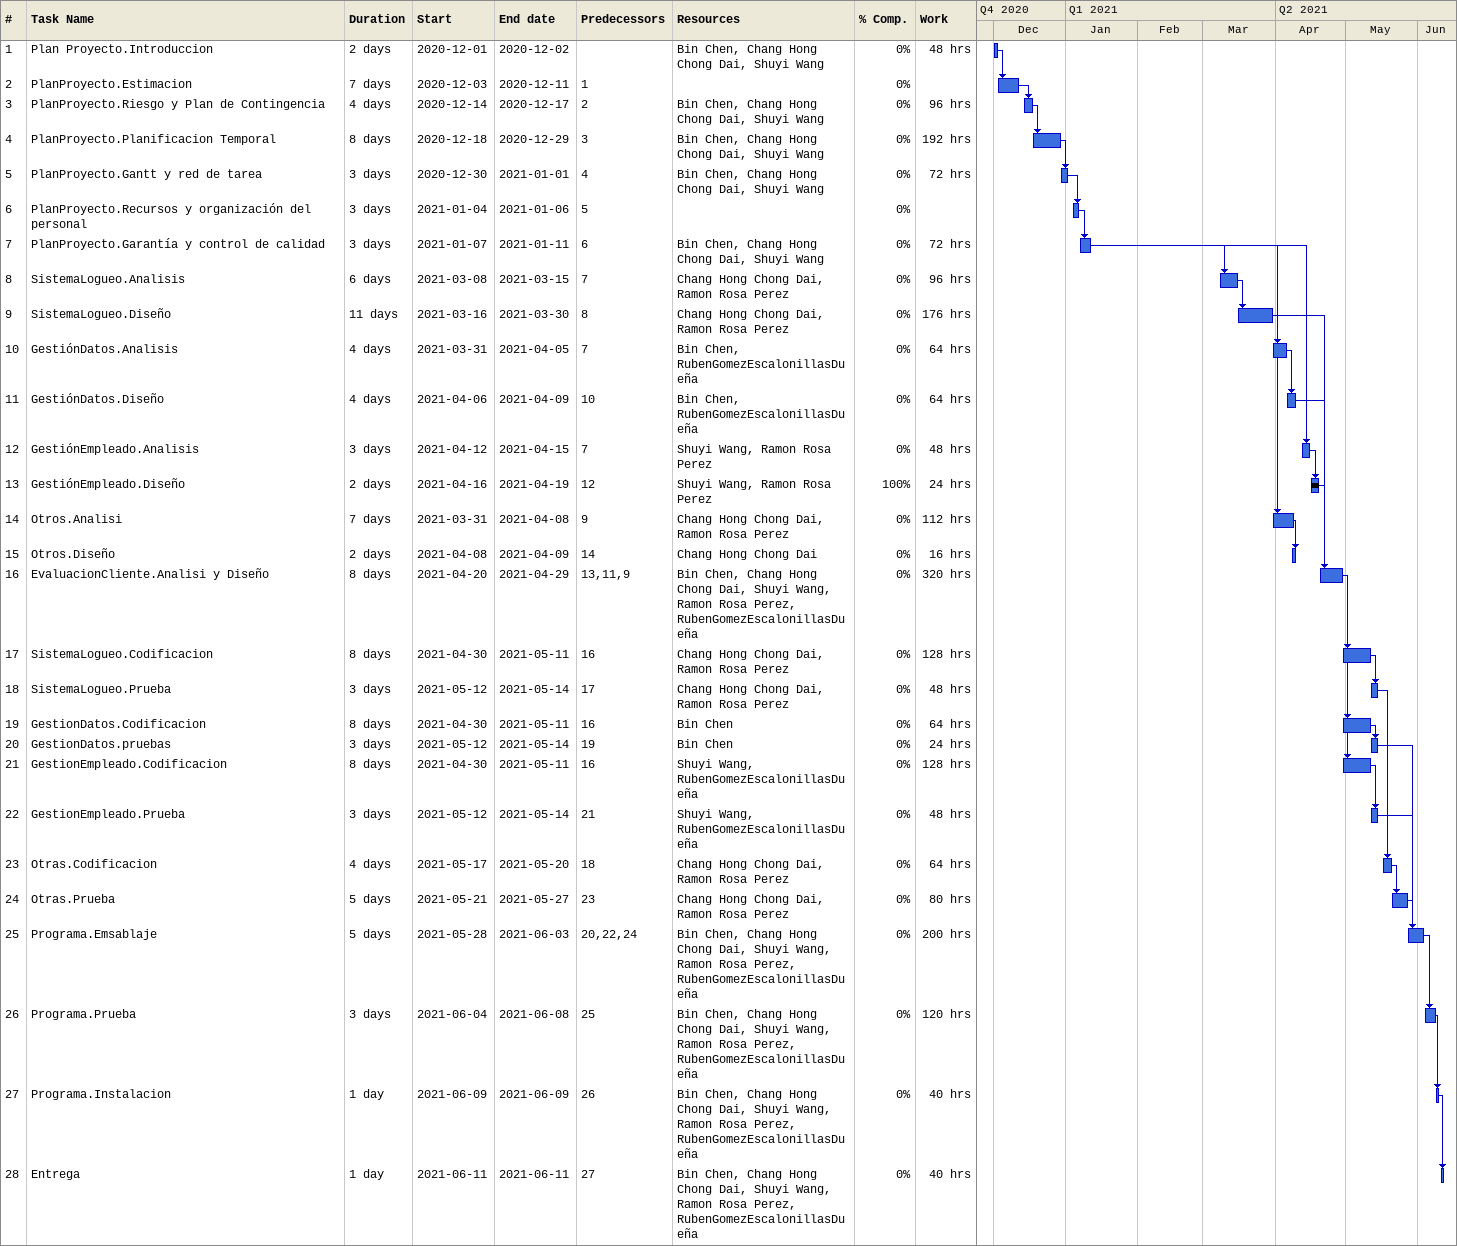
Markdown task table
| ID | Task | Duration | Start | Finish | Predecessors | Resources | % complete | Work (h) |
|---|---|---|---|---|---|---|---|---|
| 1 | Plan Proyecto.Introduccion | 2d | 2020-12-01 | 2020-12-02 |  | Bin Chen, Chang Hong Chong Dai, Shuyi Wang | 0 | 48 |
| 2 | PlanProyecto.Estimacion | 7d | 2020-12-03 | 2020-12-11 | 1 |  | 0 |  |
| 3 | PlanProyecto.Riesgo y Plan de Contingencia | 4d | 2020-12-14 | 2020-12-17 | 2 | Bin Chen, Chang Hong Chong Dai, Shuyi Wang | 0 | 96 |
| 4 | PlanProyecto.Planificacion Temporal | 8d | 2020-12-18 | 2020-12-29 | 3 | Bin Chen, Chang Hong Chong Dai, Shuyi Wang | 0 | 192 |
| 5 | PlanProyecto.Gantt y red de tarea | 3d | 2020-12-30 | 2021-01-01 | 4 | Bin Chen, Chang Hong Chong Dai, Shuyi Wang | 0 | 72 |
| 6 | PlanProyecto.Recursos y organización del personal | 3d | 2021-01-04 | 2021-01-06 | 5 |  | 0 |  |
| 7 | PlanProyecto.Garantía y control de calidad | 3d | 2021-01-07 | 2021-01-11 | 6 | Bin Chen, Chang Hong Chong Dai, Shuyi Wang | 0 | 72 |
| 8 | SistemaLogueo.Analisis | 6d | 2021-03-08 | 2021-03-15 | 7 | Chang Hong Chong Dai, Ramon Rosa Perez | 0 | 96 |
| 9 | SistemaLogueo.Diseño | 11d | 2021-03-16 | 2021-03-30 | 8 | Chang Hong Chong Dai, Ramon Rosa Perez | 0 | 176 |
| 10 | GestiónDatos.Analisis | 4d | 2021-03-31 | 2021-04-05 | 7 | Bin Chen, RubenGomezEscalonillasDueña | 0 | 64 |
| 11 | GestiónDatos.Diseño | 4d | 2021-04-06 | 2021-04-09 | 10 | Bin Chen, RubenGomezEscalonillasDueña | 0 | 64 |
| 12 | GestiónEmpleado.Analisis | 3d | 2021-04-12 | 2021-04-15 | 7 | Shuyi Wang, Ramon Rosa Perez | 0 | 48 |
| 13 | GestiónEmpleado.Diseño | 2d | 2021-04-16 | 2021-04-19 | 12 | Shuyi Wang, Ramon Rosa Perez | 100 | 24 |
| 14 | Otros.Analisi | 7d | 2021-03-31 | 2021-04-08 | 9 | Chang Hong Chong Dai, Ramon Rosa Perez | 0 | 112 |
| 15 | Otros.Diseño | 2d | 2021-04-08 | 2021-04-09 | 14 | Chang Hong Chong Dai | 0 | 16 |
| 16 | EvaluacionCliente.Analisi y Diseño | 8d | 2021-04-20 | 2021-04-29 | 13, 11, 9 | Bin Chen, Chang Hong Chong Dai, Shuyi Wang, Ramon Rosa Perez, RubenGomezEscalonillasDueña | 0 | 320 |
| 17 | SistemaLogueo.Codificacion | 8d | 2021-04-30 | 2021-05-11 | 16 | Chang Hong Chong Dai, Ramon Rosa Perez | 0 | 128 |
| 18 | SistemaLogueo.Prueba | 3d | 2021-05-12 | 2021-05-14 | 17 | Chang Hong Chong Dai, Ramon Rosa Perez | 0 | 48 |
| 19 | GestionDatos.Codificacion | 8d | 2021-04-30 | 2021-05-11 | 16 | Bin Chen | 0 | 64 |
| 20 | GestionDatos.pruebas | 3d | 2021-05-12 | 2021-05-14 | 19 | Bin Chen | 0 | 24 |
| 21 | GestionEmpleado.Codificacion | 8d | 2021-04-30 | 2021-05-11 | 16 | Shuyi Wang, RubenGomezEscalonillasDueña | 0 | 128 |
| 22 | GestionEmpleado.Prueba | 3d | 2021-05-12 | 2021-05-14 | 21 | Shuyi Wang, RubenGomezEscalonillasDueña | 0 | 48 |
| 23 | Otras.Codificacion | 4d | 2021-05-17 | 2021-05-20 | 18 | Chang Hong Chong Dai, Ramon Rosa Perez | 0 | 64 |
| 24 | Otras.Prueba | 5d | 2021-05-21 | 2021-05-27 | 23 | Chang Hong Chong Dai, Ramon Rosa Perez | 0 | 80 |
| 25 | Programa.Emsablaje | 5d | 2021-05-28 | 2021-06-03 | 20, 22, 24 | Bin Chen, Chang Hong Chong Dai, Shuyi Wang, Ramon Rosa Perez, RubenGomezEscalonillasDueña | 0 | 200 |
| 26 | Programa.Prueba | 3d | 2021-06-04 | 2021-06-08 | 25 | Bin Chen, Chang Hong Chong Dai, Shuyi Wang, Ramon Rosa Perez, RubenGomezEscalonillasDueña | 0 | 120 |
| 27 | Programa.Instalacion | 1d | 2021-06-09 | 2021-06-09 | 26 | Bin Chen, Chang Hong Chong Dai, Shuyi Wang, Ramon Rosa Perez, RubenGomezEscalonillasDueña | 0 | 40 |
| 28 | Entrega | 1d | 2021-06-11 | 2021-06-11 | 27 | Bin Chen, Chang Hong Chong Dai, Shuyi Wang, Ramon Rosa Perez, RubenGomezEscalonillasDueña | 0 | 40 |
